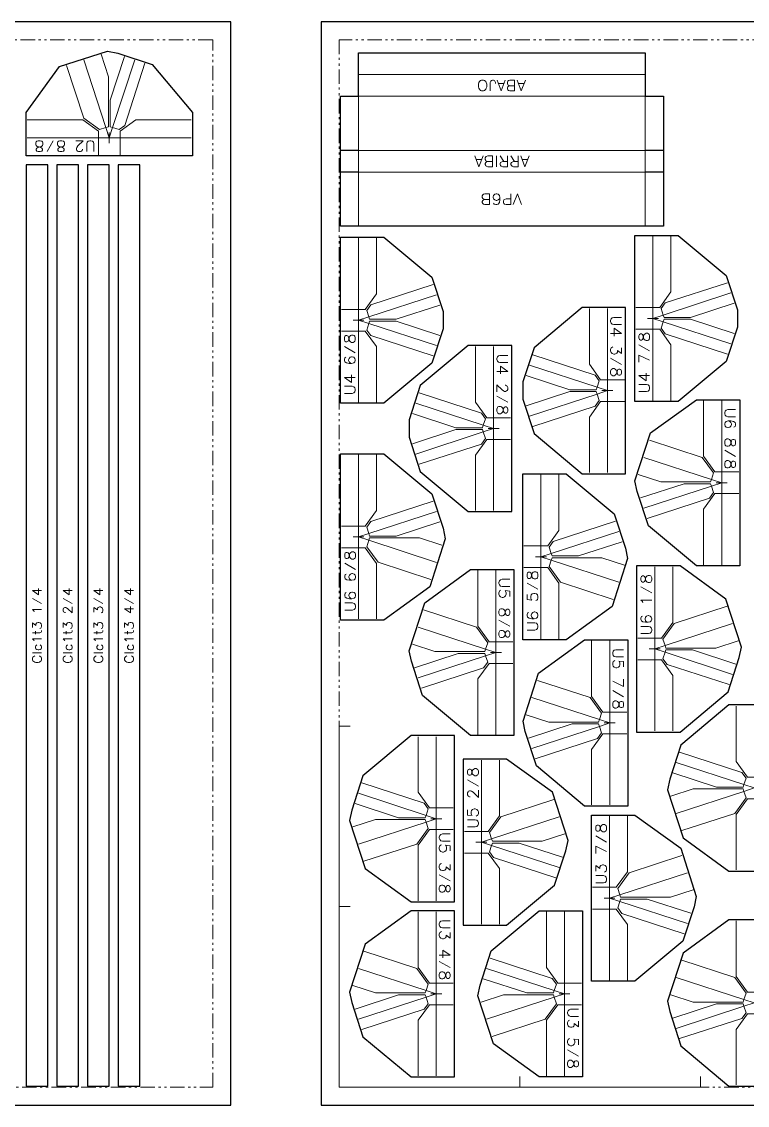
# Model space of a CAD drawing. Header units: millimetres. Extents: x 10 to 1179, y 10 to 831.
# Drawn here: x 207.1 to 408, y 182 to 482 of the extents above; entities that cross this region are included whole.
import ezdxf

# ---------------------------------------------------------------- set-up
doc = ezdxf.new("R2010")
doc.units = ezdxf.units.MM
doc.linetypes.add('LT_ZONA_UTIL', pattern=[8.2, 4, -1, 0.6, -1, 0.6, -1])
for name, color, linetype, lineweight in [('C_CORTE', 1, 'CONTINUOUS', 25), ('C_EJE', 4, 'CONTINUOUS', 13), ('C_PLIEGUE', 3, 'CONTINUOUS', 15), ('C_RANURA', 6, 'CONTINUOUS', 30), ('C_ROTULO', 5, 'CONTINUOUS', 13), ('MARCO_HOJA', 8, 'CONTINUOUS', 25), ('ZONA_UTIL', 5, 'LT_ZONA_UTIL', 18)]:
    doc.layers.add(name, color=color, linetype=linetype, lineweight=lineweight)

msp = doc.modelspace()

# ---------------------------------------------------------------- linework, layer by layer
at = {"layer": 'C_CORTE'}
for points in [[(208.35, 456.85), (217.55, 469.55), (230.85, 473.85), (233.75, 473.25), (243.25, 470.15), (254.35, 456.85), (254.35, 444.85), (208.35, 444.85)], [(379.75, 425.35), (300.35, 425.35), (295.35, 425.35), (295.35, 440.35), (295.35, 446.35), (295.35, 461.35), (300.35, 461.35), (300.35, 473.35), (379.75, 473.35), (379.75, 461.35), (384.75, 461.35), (384.75, 446.35), (384.75, 440.35), (384.75, 425.35)], [(214.35, 187.35), (214.35, 442.35), (208.35, 442.35), (208.35, 187.35)], [(222.85, 187.35), (222.85, 442.35), (216.85, 442.35), (216.85, 187.35)], [(231.35, 187.35), (231.35, 442.35), (225.35, 442.35), (225.35, 187.35)], [(239.85, 187.35), (239.85, 442.35), (233.85, 442.35), (233.85, 187.35)], [(307.35, 422.35), (320.65, 411.25), (323.75, 401.75), (323.75, 396.95), (320.65, 387.45), (307.35, 376.35), (295.35, 376.35), (295.35, 422.35)], [(388.85, 422.85), (402.15, 411.75), (405.25, 402.25), (405.25, 397.45), (402.15, 387.95), (388.85, 376.85), (376.85, 376.85), (376.85, 422.85)], [(362.25, 402.85), (348.95, 391.75), (345.85, 382.25), (345.85, 377.45), (348.95, 367.95), (362.25, 356.85), (374.25, 356.85), (374.25, 402.85)], [(330.75, 392.35), (317.45, 381.25), (314.35, 371.75), (314.35, 366.95), (317.45, 357.45), (330.75, 346.35), (342.75, 346.35), (342.75, 392.35)], [(393.89, 331.35), (380.59, 342.45), (377.49, 351.95), (376.89, 354.85), (381.19, 368.15), (393.89, 377.35), (405.89, 377.35), (405.89, 331.35)], [(307.35, 362.35), (320.65, 351.25), (323.75, 341.75), (324.35, 338.85), (320.05, 325.55), (307.35, 316.35), (295.35, 316.35), (295.35, 362.35)], [(357.85, 356.85), (371.15, 345.75), (374.25, 336.25), (374.85, 333.35), (370.55, 320.05), (357.85, 310.85), (345.85, 310.85), (345.85, 356.85)], [(331.39, 284.35), (318.09, 295.45), (314.99, 304.95), (314.39, 307.85), (318.69, 321.15), (331.39, 330.35), (343.39, 330.35), (343.39, 284.35)], [(389.35, 285.35), (402.65, 296.45), (405.75, 305.95), (406.35, 308.85), (402.05, 322.15), (389.35, 331.35), (377.35, 331.35), (377.35, 285.35)], [(362.89, 264.85), (349.59, 275.95), (346.49, 285.45), (345.89, 288.35), (350.19, 301.65), (362.89, 310.85), (374.89, 310.85), (374.89, 264.85)], [(402.89, 292.85), (389.59, 281.75), (386.49, 272.25), (385.89, 269.35), (390.19, 256.05), (402.89, 246.85), (414.89, 246.85), (414.89, 292.85)], [(314.89, 284.35), (301.59, 273.25), (298.49, 263.75), (297.89, 260.85), (302.19, 247.55), (314.89, 238.35), (326.89, 238.35), (326.89, 284.35)], [(341.35, 231.85), (354.65, 242.95), (357.75, 252.45), (358.35, 255.35), (354.05, 268.65), (341.35, 277.85), (329.35, 277.85), (329.35, 231.85)], [(376.85, 262.35), (389.55, 253.15), (393.85, 239.85), (393.25, 236.95), (390.15, 227.45), (376.85, 216.35), (364.85, 216.35), (364.85, 262.35)], [(314.89, 235.85), (302.19, 226.65), (297.89, 213.35), (298.49, 210.45), (301.59, 200.95), (314.89, 189.85), (326.89, 189.85), (326.89, 235.85)], [(350.39, 189.85), (337.69, 199.05), (333.39, 212.35), (333.99, 215.25), (337.09, 224.75), (350.39, 235.85), (362.39, 235.85), (362.39, 189.85)], [(402.89, 233.35), (390.19, 224.15), (385.89, 210.85), (386.49, 207.95), (389.59, 198.45), (402.89, 187.35), (414.89, 187.35), (414.89, 233.35)]]:
    msp.add_lwpolyline(points, close=True, dxfattribs=at)
at = {"layer": 'C_EJE'}
for points in [[(224.31, 471.42), (230.42, 452.7)], [(230.42, 452.7), (231.1, 452.92), (231.1, 466.73), (229.07, 472.96)], [(235.54, 472.35), (231.6, 460.28), (231.6, 452.92), (232.28, 452.7)], [(232.28, 452.7), (238.39, 471.42)], [(219.55, 469.88), (224.33, 455.25), (228.64, 452.12), (230.42, 452.7)], [(232.28, 452.7), (234.06, 452.12), (235.62, 453.25), (241.24, 470.49)], [(228.35, 449.85), (228.35, 451.72), (224.03, 454.85), (208.65, 454.85)], [(254.05, 454.85), (238.67, 454.85), (234.35, 451.72), (234.35, 449.85)], [(230.42, 452.7), (231.35, 449.85)], [(231.35, 449.85), (232.28, 452.7)], [(231.35, 451.35), (231.35, 449.85)], [(208.65, 449.85), (228.35, 449.85)], [(228.35, 449.85), (229.85, 449.85), (231.35, 449.85)], [(228.35, 445.15), (228.35, 449.85)], [(231.35, 449.85), (232.85, 449.85), (234.35, 449.85)], [(231.35, 449.85), (231.35, 448.35)], [(234.35, 449.85), (254.05, 449.85)], [(234.35, 449.85), (234.35, 445.15)], [(300.35, 402.35), (302.22, 402.35), (305.35, 406.67), (305.35, 422.05)], [(300.35, 422.05), (300.35, 402.35)], [(381.85, 402.85), (383.72, 402.85), (386.85, 407.17), (386.85, 422.55)], [(381.85, 422.55), (381.85, 402.85)], [(320.99, 409.24), (303.75, 403.62), (302.62, 402.06), (303.2, 400.28)], [(402.49, 409.74), (385.25, 404.12), (384.12, 402.56), (384.7, 400.78)], [(321.92, 406.39), (303.2, 400.28)], [(403.42, 406.89), (384.7, 400.78)], [(295.65, 402.35), (300.35, 402.35)], [(300.35, 402.35), (300.35, 400.85), (300.35, 399.35)], [(303.2, 400.28), (303.42, 399.6), (310.78, 399.6), (322.85, 403.54)], [(369.25, 382.85), (367.38, 382.85), (364.25, 387.17), (364.25, 402.55)], [(369.25, 402.55), (369.25, 382.85)], [(377.15, 402.85), (381.85, 402.85)], [(381.85, 402.85), (381.85, 401.35), (381.85, 399.85)], [(384.7, 400.78), (384.92, 400.1), (392.28, 400.1), (404.35, 404.04)], [(300.35, 399.35), (298.85, 399.35)], [(303.2, 400.28), (300.35, 399.35)], [(301.85, 399.35), (300.35, 399.35)], [(300.35, 399.35), (300.35, 397.85), (300.35, 396.35)], [(300.35, 399.35), (303.2, 398.42)], [(322.85, 395.16), (310.78, 399.1), (303.42, 399.1), (303.2, 398.42)], [(381.85, 399.85), (380.35, 399.85)], [(384.7, 400.78), (381.85, 399.85)], [(383.35, 399.85), (381.85, 399.85)], [(381.85, 399.85), (381.85, 398.35), (381.85, 396.85)], [(381.85, 399.85), (384.7, 398.92)], [(404.35, 395.66), (392.28, 399.6), (384.92, 399.6), (384.7, 398.92)], [(300.35, 396.35), (295.65, 396.35)], [(300.35, 396.35), (300.35, 376.65)], [(305.35, 376.65), (305.35, 392.03), (302.22, 396.35), (300.35, 396.35)], [(303.2, 398.42), (302.62, 396.64), (303.75, 395.08), (320.99, 389.46)], [(303.2, 398.42), (321.92, 392.31)], [(381.85, 396.85), (377.15, 396.85)], [(381.85, 396.85), (381.85, 377.15)], [(386.85, 377.15), (386.85, 392.53), (383.72, 396.85), (381.85, 396.85)], [(384.7, 398.92), (384.12, 397.14), (385.25, 395.58), (402.49, 389.96)], [(384.7, 398.92), (403.42, 392.81)], [(337.75, 372.35), (335.88, 372.35), (332.75, 376.67), (332.75, 392.05)], [(337.75, 392.05), (337.75, 372.35)], [(348.61, 389.74), (365.85, 384.12), (366.98, 382.56), (366.4, 380.78)], [(366.4, 380.78), (366.18, 380.1), (358.82, 380.1), (346.75, 384.04)], [(347.68, 386.89), (366.4, 380.78)], [(369.25, 382.85), (369.25, 381.35), (369.25, 379.85)], [(373.95, 382.85), (369.25, 382.85)], [(317.11, 379.24), (334.35, 373.62), (335.48, 372.06), (334.9, 370.28)], [(346.75, 375.66), (358.82, 379.6), (366.18, 379.6), (366.4, 378.92)], [(366.4, 378.92), (347.68, 372.81)], [(366.4, 378.92), (366.98, 377.14), (365.85, 375.58), (348.61, 369.96)], [(366.4, 380.78), (369.25, 379.85)], [(369.25, 379.85), (366.4, 378.92)], [(367.75, 379.85), (369.25, 379.85)], [(369.25, 379.85), (369.25, 378.35), (369.25, 376.85)], [(369.25, 379.85), (370.75, 379.85)], [(316.18, 376.39), (334.9, 370.28)], [(364.25, 357.15), (364.25, 372.53), (367.38, 376.85), (369.25, 376.85)], [(369.25, 376.85), (369.25, 357.15)], [(369.25, 376.85), (373.95, 376.85)], [(395.89, 377.05), (395.89, 361.67), (399.03, 357.35), (400.89, 357.35)], [(400.89, 357.35), (400.89, 377.05)], [(334.9, 370.28), (334.68, 369.6), (327.32, 369.6), (315.25, 373.54)], [(337.75, 372.35), (337.75, 370.85), (337.75, 369.35)], [(342.45, 372.35), (337.75, 372.35)], [(315.25, 365.16), (327.32, 369.1), (334.68, 369.1), (334.9, 368.42)], [(334.9, 370.28), (337.75, 369.35)], [(337.75, 369.35), (334.9, 368.42)], [(336.25, 369.35), (337.75, 369.35)], [(337.75, 369.35), (337.75, 367.85), (337.75, 366.35)], [(337.75, 369.35), (339.25, 369.35)], [(334.9, 368.42), (316.18, 362.31)], [(334.9, 368.42), (335.48, 366.64), (334.35, 365.08), (317.11, 359.46)], [(332.75, 346.65), (332.75, 362.03), (335.88, 366.35), (337.75, 366.35)], [(337.75, 366.35), (337.75, 346.65)], [(337.75, 366.35), (342.45, 366.35)], [(398.04, 355.28), (398.62, 357.06), (395.49, 361.37), (380.86, 366.15)], [(300.35, 342.35), (302.22, 342.35), (305.35, 346.67), (305.35, 362.05)], [(300.35, 362.05), (300.35, 342.35)], [(398.04, 355.28), (379.32, 361.39)], [(400.89, 354.35), (400.89, 355.85), (400.89, 357.35)], [(400.89, 357.35), (405.59, 357.35)], [(350.85, 336.85), (352.72, 336.85), (355.85, 341.17), (355.85, 356.55)], [(350.85, 356.55), (350.85, 336.85)], [(377.79, 356.63), (384.01, 354.6), (397.82, 354.6), (398.04, 355.28)], [(398.04, 353.42), (397.82, 354.1), (390.46, 354.1), (378.39, 350.16)], [(400.89, 354.35), (398.04, 355.28)], [(398.04, 353.42), (400.89, 354.35)], [(399.39, 354.35), (400.89, 354.35)], [(400.89, 351.35), (400.89, 352.85), (400.89, 354.35)], [(400.89, 354.35), (402.39, 354.35)], [(379.32, 347.31), (398.04, 353.42)], [(380.25, 344.46), (397.49, 350.08), (398.62, 351.64), (398.04, 353.42)], [(400.89, 351.35), (399.03, 351.35), (395.89, 347.03), (395.89, 331.65)], [(400.89, 331.65), (400.89, 351.35)], [(405.59, 351.35), (400.89, 351.35)], [(320.99, 349.24), (303.75, 343.62), (302.62, 342.06), (303.2, 340.28)], [(321.92, 346.39), (303.2, 340.28)], [(295.65, 342.35), (300.35, 342.35)], [(300.35, 342.35), (300.35, 340.85), (300.35, 339.35)], [(303.2, 340.28), (303.42, 339.6), (310.78, 339.6), (322.85, 343.54)], [(371.49, 343.74), (354.25, 338.12), (353.12, 336.56), (353.7, 334.78)], [(300.35, 339.35), (298.85, 339.35)], [(303.2, 340.28), (300.35, 339.35)], [(301.85, 339.35), (300.35, 339.35)], [(300.35, 339.35), (300.35, 337.85), (300.35, 336.35)], [(300.35, 339.35), (303.2, 338.42)], [(323.46, 337.07), (317.23, 339.1), (303.42, 339.1), (303.2, 338.42)], [(372.42, 340.89), (353.7, 334.78)], [(300.35, 336.35), (295.65, 336.35)], [(300.35, 336.35), (300.35, 316.65)], [(305.35, 316.65), (305.35, 332.03), (302.22, 336.35), (300.35, 336.35)], [(303.2, 338.42), (302.62, 336.64), (305.75, 332.33), (320.38, 327.55)], [(303.2, 338.42), (321.92, 332.31)], [(346.15, 336.85), (350.85, 336.85)], [(350.85, 336.85), (350.85, 335.35), (350.85, 333.85)], [(353.7, 334.78), (353.92, 334.1), (361.28, 334.1), (373.35, 338.04)], [(350.85, 333.85), (349.35, 333.85)], [(353.7, 334.78), (350.85, 333.85)], [(352.35, 333.85), (350.85, 333.85)], [(350.85, 333.85), (350.85, 332.35), (350.85, 330.85)], [(350.85, 333.85), (353.7, 332.92)], [(373.96, 331.57), (367.73, 333.6), (353.92, 333.6), (353.7, 332.92)], [(333.39, 330.05), (333.39, 314.67), (336.53, 310.35), (338.39, 310.35)], [(338.39, 310.35), (338.39, 330.05)], [(350.85, 330.85), (346.15, 330.85)], [(350.85, 330.85), (350.85, 311.15)], [(355.85, 311.15), (355.85, 326.53), (352.72, 330.85), (350.85, 330.85)], [(353.7, 332.92), (353.12, 331.14), (356.25, 326.83), (370.88, 322.05)], [(353.7, 332.92), (372.42, 326.81)], [(382.35, 311.35), (382.35, 331.05)], [(387.35, 331.05), (387.35, 315.67), (384.22, 311.35), (382.35, 311.35)], [(335.54, 308.28), (336.12, 310.06), (332.99, 314.37), (318.36, 319.15)], [(385.2, 309.28), (384.62, 311.06), (387.75, 315.37), (402.38, 320.15)], [(385.2, 309.28), (403.92, 315.39)], [(335.54, 308.28), (316.82, 314.39)], [(315.29, 309.63), (321.51, 307.6), (335.32, 307.6), (335.54, 308.28)], [(338.39, 307.35), (338.39, 308.85), (338.39, 310.35)], [(338.39, 310.35), (343.09, 310.35)], [(364.89, 310.55), (364.89, 295.17), (368.03, 290.85), (369.89, 290.85)], [(369.89, 290.85), (369.89, 310.55)], [(382.35, 311.35), (377.65, 311.35)], [(382.35, 308.35), (382.35, 309.85), (382.35, 311.35)], [(382.35, 308.35), (385.2, 309.28)], [(405.46, 310.63), (399.23, 308.6), (385.42, 308.6), (385.2, 309.28)], [(335.54, 306.42), (335.32, 307.1), (327.96, 307.1), (315.89, 303.16)], [(316.82, 300.31), (335.54, 306.42)], [(317.75, 297.46), (334.99, 303.08), (336.12, 304.64), (335.54, 306.42)], [(338.39, 307.35), (335.54, 308.28)], [(335.54, 306.42), (338.39, 307.35)], [(336.89, 307.35), (338.39, 307.35)], [(338.39, 304.35), (338.39, 305.85), (338.39, 307.35)], [(338.39, 307.35), (339.89, 307.35)], [(382.35, 308.35), (380.85, 308.35)], [(382.35, 305.35), (382.35, 306.85), (382.35, 308.35)], [(385.2, 307.42), (382.35, 308.35)], [(383.85, 308.35), (382.35, 308.35)], [(402.99, 298.46), (385.75, 304.08), (384.62, 305.64), (385.2, 307.42)], [(385.2, 307.42), (385.42, 308.1), (392.78, 308.1), (404.85, 304.16)], [(403.92, 301.31), (385.2, 307.42)], [(338.39, 304.35), (336.53, 304.35), (333.39, 300.03), (333.39, 284.65)], [(338.39, 284.65), (338.39, 304.35)], [(343.09, 304.35), (338.39, 304.35)], [(377.65, 305.35), (382.35, 305.35)], [(382.35, 305.35), (384.22, 305.35), (387.35, 301.03), (387.35, 285.65)], [(382.35, 285.65), (382.35, 305.35)], [(367.04, 288.78), (367.62, 290.56), (364.49, 294.87), (349.86, 299.65)], [(367.04, 288.78), (348.32, 294.89)], [(409.89, 272.85), (408.03, 272.85), (404.89, 277.17), (404.89, 292.55)], [(346.79, 290.13), (353.01, 288.1), (366.82, 288.1), (367.04, 288.78)], [(369.89, 287.85), (367.04, 288.78)], [(369.89, 287.85), (369.89, 289.35), (369.89, 290.85)], [(369.89, 290.85), (374.59, 290.85)], [(367.04, 286.92), (366.82, 287.6), (359.46, 287.6), (347.39, 283.66)], [(348.32, 280.81), (367.04, 286.92)], [(349.25, 277.96), (366.49, 283.58), (367.62, 285.14), (367.04, 286.92)], [(367.04, 286.92), (369.89, 287.85)], [(368.39, 287.85), (369.89, 287.85)], [(369.89, 284.85), (369.89, 286.35), (369.89, 287.85)], [(369.89, 287.85), (371.39, 287.85)], [(321.89, 264.35), (320.03, 264.35), (316.89, 268.67), (316.89, 284.05)], [(321.89, 284.05), (321.89, 264.35)], [(369.89, 284.85), (368.03, 284.85), (364.89, 280.53), (364.89, 265.15)], [(369.89, 265.15), (369.89, 284.85)], [(374.59, 284.85), (369.89, 284.85)], [(389.25, 279.74), (406.49, 274.12), (407.62, 272.56), (407.04, 270.78)], [(334.35, 257.85), (334.35, 277.55)], [(339.35, 277.55), (339.35, 262.17), (336.22, 257.85), (334.35, 257.85)], [(388.32, 276.89), (407.04, 270.78)], [(407.04, 270.78), (406.82, 270.1), (399.46, 270.1), (387.39, 274.04)], [(301.25, 271.24), (318.49, 265.62), (319.62, 264.06), (319.04, 262.28)], [(407.04, 270.78), (409.89, 269.85)], [(300.32, 268.39), (319.04, 262.28)], [(386.79, 267.57), (393.01, 269.6), (406.82, 269.6), (407.04, 268.92)], [(407.04, 268.92), (388.32, 262.81)], [(407.04, 268.92), (407.62, 267.14), (404.49, 262.83), (389.86, 258.05)], [(409.89, 269.85), (407.04, 268.92)], [(319.04, 262.28), (318.82, 261.6), (311.46, 261.6), (299.39, 265.54)], [(321.89, 264.35), (321.89, 262.85), (321.89, 261.35)], [(326.59, 264.35), (321.89, 264.35)], [(337.2, 255.78), (336.62, 257.56), (339.75, 261.87), (354.38, 266.65)], [(404.89, 247.15), (404.89, 262.53), (408.03, 266.85), (409.89, 266.85)], [(298.79, 259.07), (305.01, 261.1), (318.82, 261.1), (319.04, 260.42)], [(319.04, 262.28), (321.89, 261.35)], [(321.89, 261.35), (319.04, 260.42)], [(320.39, 261.35), (321.89, 261.35)], [(321.89, 261.35), (321.89, 259.85), (321.89, 258.35)], [(321.89, 261.35), (323.39, 261.35)], [(337.2, 255.78), (355.92, 261.89)], [(369.85, 242.35), (371.72, 242.35), (374.85, 246.67), (374.85, 262.05)], [(369.85, 262.05), (369.85, 242.35)], [(319.04, 260.42), (300.32, 254.31)], [(319.04, 260.42), (319.62, 258.64), (316.49, 254.33), (301.86, 249.55)], [(316.89, 238.65), (316.89, 254.03), (320.03, 258.35), (321.89, 258.35)], [(321.89, 258.35), (321.89, 238.65)], [(321.89, 258.35), (326.59, 258.35)], [(334.35, 257.85), (329.65, 257.85)], [(334.35, 254.85), (334.35, 256.35), (334.35, 257.85)], [(334.35, 254.85), (337.2, 255.78)], [(357.46, 257.13), (351.23, 255.1), (337.42, 255.1), (337.2, 255.78)], [(334.35, 254.85), (332.85, 254.85)], [(334.35, 251.85), (334.35, 253.35), (334.35, 254.85)], [(337.2, 253.92), (334.35, 254.85)], [(335.85, 254.85), (334.35, 254.85)], [(354.99, 244.96), (337.75, 250.58), (336.62, 252.14), (337.2, 253.92)], [(337.2, 253.92), (337.42, 254.6), (344.78, 254.6), (356.85, 250.66)], [(355.92, 247.81), (337.2, 253.92)], [(329.65, 251.85), (334.35, 251.85)], [(334.35, 251.85), (336.22, 251.85), (339.35, 247.53), (339.35, 232.15)], [(334.35, 232.15), (334.35, 251.85)], [(389.88, 251.15), (375.25, 246.37), (372.12, 242.06), (372.7, 240.28)], [(391.42, 246.39), (372.7, 240.28)], [(365.15, 242.35), (369.85, 242.35)], [(369.85, 242.35), (369.85, 240.85), (369.85, 239.35)], [(372.7, 240.28), (369.85, 239.35)], [(372.7, 240.28), (372.92, 239.6), (386.73, 239.6), (392.96, 241.63)], [(369.85, 239.35), (368.35, 239.35)], [(371.35, 239.35), (369.85, 239.35)], [(369.85, 239.35), (369.85, 237.85), (369.85, 236.35)], [(369.85, 239.35), (372.7, 238.42)], [(372.7, 238.42), (372.12, 236.64), (373.25, 235.08), (390.49, 229.46)], [(392.35, 235.16), (380.28, 239.1), (372.92, 239.1), (372.7, 238.42)], [(372.7, 238.42), (391.42, 232.31)], [(321.89, 215.85), (320.03, 215.85), (316.89, 220.17), (316.89, 235.55)], [(321.89, 235.55), (321.89, 215.85)], [(352.39, 235.55), (352.39, 220.17), (355.53, 215.85), (357.39, 215.85)], [(357.39, 215.85), (357.39, 235.55)], [(369.85, 236.35), (365.15, 236.35)], [(369.85, 236.35), (369.85, 216.65)], [(374.85, 216.65), (374.85, 232.03), (371.72, 236.35), (369.85, 236.35)], [(409.89, 213.35), (408.03, 213.35), (404.89, 217.67), (404.89, 233.05)], [(301.86, 224.65), (316.49, 219.87), (319.62, 215.56), (319.04, 213.78)], [(354.54, 213.78), (355.12, 215.56), (353.99, 217.12), (336.75, 222.74)], [(389.86, 222.15), (404.49, 217.37), (407.62, 213.06), (407.04, 211.28)], [(300.32, 219.89), (319.04, 213.78)], [(354.54, 213.78), (335.82, 219.89)], [(334.89, 217.04), (346.96, 213.1), (354.32, 213.1), (354.54, 213.78)], [(388.32, 217.39), (407.04, 211.28)], [(319.04, 213.78), (318.82, 213.1), (305.01, 213.1), (298.79, 215.13)], [(319.04, 213.78), (321.89, 212.85)], [(321.89, 215.85), (321.89, 214.35), (321.89, 212.85)], [(326.59, 215.85), (321.89, 215.85)], [(357.39, 212.85), (354.54, 213.78)], [(357.39, 212.85), (357.39, 214.35), (357.39, 215.85)], [(357.39, 215.85), (362.09, 215.85)], [(299.39, 208.66), (311.46, 212.6), (318.82, 212.6), (319.04, 211.92)], [(319.04, 211.92), (300.32, 205.81)], [(319.04, 211.92), (319.62, 210.14), (318.49, 208.58), (301.25, 202.96)], [(321.89, 212.85), (319.04, 211.92)], [(320.39, 212.85), (321.89, 212.85)], [(321.89, 212.85), (321.89, 211.35), (321.89, 209.85)], [(321.89, 212.85), (323.39, 212.85)], [(354.54, 211.92), (354.32, 212.6), (340.51, 212.6), (334.29, 210.57)], [(335.82, 205.81), (354.54, 211.92)], [(337.36, 201.05), (351.99, 205.83), (355.12, 210.14), (354.54, 211.92)], [(354.54, 211.92), (357.39, 212.85)], [(355.89, 212.85), (357.39, 212.85)], [(357.39, 209.85), (357.39, 211.35), (357.39, 212.85)], [(357.39, 212.85), (358.89, 212.85)], [(407.04, 211.28), (406.82, 210.6), (393.01, 210.6), (386.79, 212.63)], [(387.39, 206.16), (399.46, 210.1), (406.82, 210.1), (407.04, 209.42)], [(407.04, 211.28), (409.89, 210.35)], [(409.89, 210.35), (407.04, 209.42)], [(316.89, 190.15), (316.89, 205.53), (320.03, 209.85), (321.89, 209.85)], [(321.89, 209.85), (321.89, 190.15)], [(321.89, 209.85), (326.59, 209.85)], [(357.39, 209.85), (355.53, 209.85), (352.39, 205.53), (352.39, 190.15)], [(357.39, 190.15), (357.39, 209.85)], [(362.09, 209.85), (357.39, 209.85)], [(407.04, 209.42), (388.32, 203.31)], [(407.04, 209.42), (407.62, 207.64), (406.49, 206.08), (389.25, 200.46)], [(404.89, 187.65), (404.89, 203.03), (408.03, 207.35), (409.89, 207.35)]]:
    msp.add_lwpolyline(points, dxfattribs=at)
at = {"layer": 'C_PLIEGUE'}
for points in [[(379.75, 467.35), (300.35, 467.35)], [(379.75, 461.35), (300.35, 461.35)], [(300.35, 446.35), (300.35, 461.35)], [(379.75, 446.35), (379.75, 461.35)], [(379.75, 446.35), (300.35, 446.35)], [(300.35, 440.35), (300.35, 446.35)], [(379.75, 440.35), (379.75, 446.35)], [(379.75, 440.35), (300.35, 440.35)], [(300.35, 425.35), (300.35, 440.35)], [(379.75, 425.35), (379.75, 440.35)]]:
    msp.add_lwpolyline(points, dxfattribs=at)
at = {"layer": 'C_RANURA'}
for points in [[(300.35, 446.35), (295.35, 446.35)], [(384.75, 446.35), (379.75, 446.35)], [(300.35, 440.35), (295.35, 440.35)], [(384.75, 440.35), (379.75, 440.35)]]:
    msp.add_lwpolyline(points, dxfattribs=at)
at = {"layer": 'C_ROTULO'}
for points in [[(334.98, 462.85), (335.26, 462.99), (335.55, 463.28), (335.69, 463.56), (335.84, 463.99), (335.84, 464.71), (335.69, 465.14), (335.55, 465.42), (335.26, 465.71), (334.98, 465.85), (334.41, 465.85), (334.12, 465.71), (333.84, 465.42), (333.69, 465.14), (333.55, 464.71), (333.55, 463.99), (333.69, 463.56), (333.84, 463.28), (334.12, 462.99), (334.41, 462.85), (334.98, 462.85)], [(336.84, 462.85), (336.84, 465.14), (336.98, 465.56), (337.12, 465.71), (337.41, 465.85), (337.69, 465.85), (337.98, 465.71), (338.12, 465.56), (338.26, 465.14), (338.26, 464.85)], [(339.84, 462.85), (338.69, 465.85)], [(339.84, 462.85), (340.98, 465.85)], [(343.55, 464.28), (342.26, 464.28), (341.84, 464.42), (341.69, 464.56), (341.55, 464.85), (341.55, 465.28), (341.69, 465.56), (341.84, 465.71), (342.26, 465.85), (343.55, 465.85)], [(343.55, 462.85), (343.55, 465.85)], [(345.41, 462.85), (344.26, 465.85)], [(345.41, 462.85), (346.55, 465.85)], [(340.55, 464.85), (339.12, 464.85)], [(343.55, 462.85), (342.26, 462.85), (341.84, 462.99), (341.69, 463.14), (341.55, 463.42), (341.55, 463.71), (341.69, 463.99), (341.84, 464.14), (342.26, 464.28)], [(346.12, 464.85), (344.69, 464.85)], [(212.26, 446.02), (212.69, 446.17), (212.84, 446.45), (212.84, 446.74), (212.69, 447.02), (212.41, 447.17), (211.84, 447.31), (211.41, 447.45), (211.12, 447.74), (210.98, 448.02), (210.98, 448.45), (211.12, 448.74), (211.26, 448.88), (211.69, 449.02), (212.26, 449.02), (212.69, 448.88), (212.84, 448.74), (212.98, 448.45), (212.98, 448.02), (212.84, 447.74), (212.55, 447.45), (212.12, 447.31), (211.55, 447.17), (211.26, 447.02), (211.12, 446.74), (211.12, 446.45), (211.26, 446.17), (211.69, 446.02), (212.26, 446.02)], [(214.12, 446.02), (215.84, 449.02)], [(218.26, 446.02), (218.69, 446.17), (218.84, 446.45), (218.84, 446.74), (218.69, 447.02), (218.41, 447.17), (217.84, 447.31), (217.41, 447.45), (217.12, 447.74), (216.98, 448.02), (216.98, 448.45), (217.12, 448.74), (217.26, 448.88), (217.69, 449.02), (218.26, 449.02), (218.69, 448.88), (218.84, 448.74), (218.98, 448.45), (218.98, 448.02), (218.84, 447.74), (218.55, 447.45), (218.12, 447.31), (217.55, 447.17), (217.26, 447.02), (217.12, 446.74), (217.12, 446.45), (217.26, 446.17), (217.69, 446.02), (218.26, 446.02)], [(223.98, 446.74), (223.98, 446.6), (223.84, 446.31), (223.69, 446.17), (223.41, 446.02), (222.84, 446.02), (222.55, 446.17), (222.41, 446.31), (222.26, 446.6), (222.26, 446.88), (222.41, 447.17), (222.69, 447.6), (224.12, 449.02), (222.12, 449.02)], [(227.12, 446.02), (227.12, 448.17), (226.98, 448.6), (226.69, 448.88), (226.26, 449.02), (225.98, 449.02), (225.55, 448.88), (225.26, 448.6), (225.12, 448.17), (225.12, 446.02)], [(333.69, 441.85), (332.55, 444.85)], [(333.69, 441.85), (334.84, 444.85)], [(337.41, 443.28), (336.12, 443.28), (335.69, 443.42), (335.55, 443.56), (335.41, 443.85), (335.41, 444.28), (335.55, 444.56), (335.69, 444.71), (336.12, 444.85), (337.41, 444.85)], [(337.41, 441.85), (337.41, 444.85)], [(338.55, 441.85), (338.55, 444.85)], [(340.55, 443.28), (339.55, 444.85)], [(341.55, 441.85), (341.55, 444.85)], [(343.55, 443.28), (342.55, 444.85)], [(344.55, 441.85), (344.55, 444.85)], [(346.41, 441.85), (345.26, 444.85)], [(346.41, 441.85), (347.55, 444.85)], [(334.41, 443.85), (332.98, 443.85)], [(337.41, 441.85), (336.12, 441.85), (335.69, 441.99), (335.55, 442.14), (335.41, 442.42), (335.41, 442.71), (335.55, 442.99), (335.69, 443.14), (336.12, 443.28)], [(341.55, 441.85), (340.26, 441.85), (339.84, 441.99), (339.69, 442.14), (339.55, 442.42), (339.55, 442.71), (339.69, 442.99), (339.84, 443.14), (340.26, 443.28), (341.55, 443.28)], [(344.55, 441.85), (343.26, 441.85), (342.84, 441.99), (342.69, 442.14), (342.55, 442.42), (342.55, 442.71), (342.69, 442.99), (342.84, 443.14), (343.26, 443.28), (344.55, 443.28)], [(347.12, 443.85), (345.69, 443.85)], [(336.62, 432.78), (335.34, 432.78), (334.91, 432.92), (334.76, 433.06), (334.62, 433.35), (334.62, 433.78), (334.76, 434.06), (334.91, 434.21), (335.34, 434.35), (336.62, 434.35)], [(336.62, 431.35), (335.34, 431.35), (334.91, 431.49), (334.76, 431.64), (334.62, 431.92), (334.62, 432.21), (334.76, 432.49), (334.91, 432.64), (335.34, 432.78)], [(336.62, 431.35), (336.62, 434.35)], [(337.76, 431.78), (337.91, 431.49), (338.34, 431.35), (338.62, 431.35), (339.05, 431.49), (339.34, 431.92), (339.48, 432.64), (339.48, 433.35), (339.34, 433.92), (339.05, 434.21), (338.62, 434.35), (338.48, 434.35), (338.05, 434.21), (337.76, 433.92), (337.62, 433.49), (337.62, 433.35), (337.76, 432.92), (338.05, 432.64), (338.48, 432.49), (338.62, 432.49), (339.05, 432.64), (339.34, 432.92), (339.48, 433.35)], [(342.48, 431.35), (341.19, 431.35), (340.76, 431.49), (340.62, 431.64), (340.48, 431.92), (340.48, 432.35), (340.62, 432.64), (340.76, 432.78), (341.19, 432.92), (342.48, 432.92)], [(342.48, 431.35), (342.48, 434.35)], [(343.19, 431.35), (344.34, 434.35)], [(345.48, 431.35), (344.34, 434.35)], [(373.15, 400.12), (371.01, 400.12), (370.58, 399.98), (370.29, 399.69), (370.15, 399.26), (370.15, 398.98), (370.29, 398.55), (370.58, 398.26), (371.01, 398.12), (373.15, 398.12)], [(373.15, 395.69), (371.15, 397.12), (371.15, 394.98)], [(296.45, 393.94), (296.59, 393.51), (296.88, 393.36), (297.16, 393.36), (297.45, 393.51), (297.59, 393.79), (297.74, 394.36), (297.88, 394.79), (298.16, 395.08), (298.45, 395.22), (298.88, 395.22), (299.16, 395.08), (299.31, 394.94), (299.45, 394.51), (299.45, 393.94), (299.31, 393.51), (299.16, 393.36), (298.88, 393.22), (298.45, 393.22), (298.16, 393.36), (297.88, 393.65), (297.74, 394.08), (297.59, 394.65), (297.45, 394.94), (297.16, 395.08), (296.88, 395.08), (296.59, 394.94), (296.45, 394.51), (296.45, 393.94)], [(373.15, 395.69), (370.15, 395.69)], [(377.95, 394.44), (378.09, 394.01), (378.38, 393.86), (378.66, 393.86), (378.95, 394.01), (379.09, 394.29), (379.24, 394.86), (379.38, 395.29), (379.66, 395.58), (379.95, 395.72), (380.38, 395.72), (380.66, 395.58), (380.81, 395.44), (380.95, 395.01), (380.95, 394.44), (380.81, 394.01), (380.66, 393.86), (380.38, 393.72), (379.95, 393.72), (379.66, 393.86), (379.38, 394.15), (379.24, 394.58), (379.09, 395.15), (378.95, 395.44), (378.66, 395.58), (378.38, 395.58), (378.09, 395.44), (377.95, 395.01), (377.95, 394.44)], [(296.45, 392.08), (299.45, 390.36)], [(373.15, 391.69), (373.15, 390.12), (372.01, 390.98), (372.01, 390.55), (371.86, 390.26), (371.72, 390.12), (371.29, 389.98), (371.01, 389.98), (370.58, 390.12), (370.29, 390.41), (370.15, 390.84), (370.15, 391.26), (370.29, 391.69), (370.44, 391.84), (370.72, 391.98)], [(377.95, 392.58), (380.95, 390.86)], [(296.88, 389.08), (296.59, 388.94), (296.45, 388.51), (296.45, 388.22), (296.59, 387.79), (297.02, 387.51), (297.74, 387.36), (298.45, 387.36), (299.02, 387.51), (299.31, 387.79), (299.45, 388.22), (299.45, 388.36), (299.31, 388.79), (299.02, 389.08), (298.59, 389.22), (298.45, 389.22), (298.02, 389.08), (297.74, 388.79), (297.59, 388.36), (297.59, 388.22), (297.74, 387.79), (298.02, 387.51), (298.45, 387.36)], [(341.65, 389.62), (339.51, 389.62), (339.08, 389.48), (338.79, 389.19), (338.65, 388.76), (338.65, 388.48), (338.79, 388.05), (339.08, 387.76), (339.51, 387.62), (341.65, 387.62)], [(373.15, 387.12), (370.15, 388.84)], [(377.95, 389.72), (380.95, 388.29)], [(377.95, 387.72), (377.95, 389.72)], [(296.45, 383.51), (298.45, 382.08), (298.45, 384.22)], [(341.65, 385.19), (338.65, 385.19)], [(341.65, 385.19), (339.65, 386.62), (339.65, 384.48)], [(373.15, 385.26), (373.01, 385.69), (372.72, 385.84), (372.44, 385.84), (372.15, 385.69), (372.01, 385.41), (371.86, 384.84), (371.72, 384.41), (371.44, 384.12), (371.15, 383.98), (370.72, 383.98), (370.44, 384.12), (370.29, 384.26), (370.15, 384.69), (370.15, 385.26), (370.29, 385.69), (370.44, 385.84), (370.72, 385.98), (371.15, 385.98), (371.44, 385.84), (371.72, 385.55), (371.86, 385.12), (372.01, 384.55), (372.15, 384.26), (372.44, 384.12), (372.72, 384.12), (373.01, 384.26), (373.15, 384.69), (373.15, 385.26)], [(377.95, 384.01), (379.95, 382.58), (379.95, 384.72)], [(377.95, 384.01), (380.95, 384.01)], [(296.45, 383.51), (299.45, 383.51)], [(296.45, 379.08), (298.59, 379.08), (299.02, 379.22), (299.31, 379.51), (299.45, 379.94), (299.45, 380.22), (299.31, 380.65), (299.02, 380.94), (298.59, 381.08), (296.45, 381.08)], [(340.94, 381.34), (341.08, 381.34), (341.36, 381.19), (341.51, 381.05), (341.65, 380.76), (341.65, 380.19), (341.51, 379.91), (341.36, 379.76), (341.08, 379.62), (340.79, 379.62), (340.51, 379.76), (340.08, 380.05), (338.65, 381.48), (338.65, 379.48)], [(377.95, 379.58), (380.09, 379.58), (380.52, 379.72), (380.81, 380.01), (380.95, 380.44), (380.95, 380.72), (380.81, 381.15), (380.52, 381.44), (380.09, 381.58), (377.95, 381.58)], [(341.65, 376.62), (338.65, 378.34)], [(341.65, 374.76), (341.51, 375.19), (341.22, 375.34), (340.94, 375.34), (340.65, 375.19), (340.51, 374.91), (340.36, 374.34), (340.22, 373.91), (339.94, 373.62), (339.65, 373.48), (339.22, 373.48), (338.94, 373.62), (338.79, 373.76), (338.65, 374.19), (338.65, 374.76), (338.79, 375.19), (338.94, 375.34), (339.22, 375.48), (339.65, 375.48), (339.94, 375.34), (340.22, 375.05), (340.36, 374.62), (340.51, 374.05), (340.65, 373.76), (340.94, 373.62), (341.22, 373.62), (341.51, 373.76), (341.65, 374.19), (341.65, 374.76)], [(404.72, 374.62), (402.58, 374.62), (402.15, 374.48), (401.86, 374.19), (401.72, 373.76), (401.72, 373.48), (401.86, 373.05), (402.15, 372.76), (402.58, 372.62), (404.72, 372.62)], [(404.29, 369.76), (404.58, 369.91), (404.72, 370.34), (404.72, 370.62), (404.58, 371.05), (404.15, 371.34), (403.43, 371.48), (402.72, 371.48), (402.15, 371.34), (401.86, 371.05), (401.72, 370.62), (401.72, 370.48), (401.86, 370.05), (402.15, 369.76), (402.58, 369.62), (402.72, 369.62), (403.15, 369.76), (403.43, 370.05), (403.58, 370.48), (403.58, 370.62), (403.43, 371.05), (403.15, 371.34), (402.72, 371.48)], [(404.72, 365.76), (404.58, 366.19), (404.29, 366.34), (404.01, 366.34), (403.72, 366.19), (403.58, 365.91), (403.43, 365.34), (403.29, 364.91), (403.01, 364.62), (402.72, 364.48), (402.29, 364.48), (402.01, 364.62), (401.86, 364.76), (401.72, 365.19), (401.72, 365.76), (401.86, 366.19), (402.01, 366.34), (402.29, 366.48), (402.72, 366.48), (403.01, 366.34), (403.29, 366.05), (403.43, 365.62), (403.58, 365.05), (403.72, 364.76), (404.01, 364.62), (404.29, 364.62), (404.58, 364.76), (404.72, 365.19), (404.72, 365.76)], [(404.72, 361.62), (401.72, 363.34)], [(404.72, 359.76), (404.58, 360.19), (404.29, 360.34), (404.01, 360.34), (403.72, 360.19), (403.58, 359.91), (403.43, 359.34), (403.29, 358.91), (403.01, 358.62), (402.72, 358.48), (402.29, 358.48), (402.01, 358.62), (401.86, 358.76), (401.72, 359.19), (401.72, 359.76), (401.86, 360.19), (402.01, 360.34), (402.29, 360.48), (402.72, 360.48), (403.01, 360.34), (403.29, 360.05), (403.43, 359.62), (403.58, 359.05), (403.72, 358.76), (404.01, 358.62), (404.29, 358.62), (404.58, 358.76), (404.72, 359.19), (404.72, 359.76)], [(296.52, 333.94), (296.67, 333.51), (296.95, 333.36), (297.24, 333.36), (297.52, 333.51), (297.67, 333.79), (297.81, 334.36), (297.95, 334.79), (298.24, 335.08), (298.52, 335.22), (298.95, 335.22), (299.24, 335.08), (299.38, 334.94), (299.52, 334.51), (299.52, 333.94), (299.38, 333.51), (299.24, 333.36), (298.95, 333.22), (298.52, 333.22), (298.24, 333.36), (297.95, 333.65), (297.81, 334.08), (297.67, 334.65), (297.52, 334.94), (297.24, 335.08), (296.95, 335.08), (296.67, 334.94), (296.52, 334.51), (296.52, 333.94)], [(296.52, 332.08), (299.52, 330.36)], [(296.95, 329.08), (296.67, 328.94), (296.52, 328.51), (296.52, 328.22), (296.67, 327.79), (297.1, 327.51), (297.81, 327.36), (298.52, 327.36), (299.1, 327.51), (299.38, 327.79), (299.52, 328.22), (299.52, 328.36), (299.38, 328.79), (299.1, 329.08), (298.67, 329.22), (298.52, 329.22), (298.1, 329.08), (297.81, 328.79), (297.67, 328.36), (297.67, 328.22), (297.81, 327.79), (298.1, 327.51), (298.52, 327.36)], [(342.22, 327.62), (340.08, 327.62), (339.65, 327.48), (339.36, 327.19), (339.22, 326.76), (339.22, 326.48), (339.36, 326.05), (339.65, 325.76), (340.08, 325.62), (342.22, 325.62)], [(347.02, 328.44), (347.17, 328.01), (347.45, 327.86), (347.74, 327.86), (348.02, 328.01), (348.17, 328.29), (348.31, 328.86), (348.45, 329.29), (348.74, 329.58), (349.02, 329.72), (349.45, 329.72), (349.74, 329.58), (349.88, 329.44), (350.02, 329.01), (350.02, 328.44), (349.88, 328.01), (349.74, 327.86), (349.45, 327.72), (349.02, 327.72), (348.74, 327.86), (348.45, 328.15), (348.31, 328.58), (348.17, 329.15), (348.02, 329.44), (347.74, 329.58), (347.45, 329.58), (347.17, 329.44), (347.02, 329.01), (347.02, 328.44)], [(378.52, 327.44), (378.67, 327.01), (378.95, 326.86), (379.24, 326.86), (379.52, 327.01), (379.67, 327.29), (379.81, 327.86), (379.95, 328.29), (380.24, 328.58), (380.52, 328.72), (380.95, 328.72), (381.24, 328.58), (381.38, 328.44), (381.52, 328.01), (381.52, 327.44), (381.38, 327.01), (381.24, 326.86), (380.95, 326.72), (380.52, 326.72), (380.24, 326.86), (379.95, 327.15), (379.81, 327.58), (379.67, 328.15), (379.52, 328.44), (379.24, 328.58), (378.95, 328.58), (378.67, 328.44), (378.52, 328.01), (378.52, 327.44)], [(210.1, 324.49), (211.77, 323.3), (211.77, 325.09)], [(210.1, 324.49), (212.6, 324.49)], [(218.6, 324.49), (220.27, 323.3), (220.27, 325.09)], [(218.6, 324.49), (221.1, 324.49)], [(227.1, 324.49), (228.77, 323.3), (228.77, 325.09)], [(227.1, 324.49), (229.6, 324.49)], [(235.6, 324.49), (237.27, 323.3), (237.27, 325.09)], [(235.6, 324.49), (238.1, 324.49)], [(296.95, 323.94), (296.67, 323.79), (296.52, 323.36), (296.52, 323.08), (296.67, 322.65), (297.1, 322.36), (297.81, 322.22), (298.52, 322.22), (299.1, 322.36), (299.38, 322.65), (299.52, 323.08), (299.52, 323.22), (299.38, 323.65), (299.1, 323.94), (298.67, 324.08), (298.52, 324.08), (298.1, 323.94), (297.81, 323.65), (297.67, 323.22), (297.67, 323.08), (297.81, 322.65), (298.1, 322.36), (298.52, 322.22)], [(342.22, 322.91), (342.22, 324.34), (340.93, 324.48), (341.08, 324.34), (341.22, 323.91), (341.22, 323.48), (341.08, 323.05), (340.79, 322.76), (340.36, 322.62), (340.08, 322.62), (339.65, 322.76), (339.36, 323.05), (339.22, 323.48), (339.22, 323.91), (339.36, 324.34), (339.51, 324.48), (339.79, 324.62)], [(347.02, 326.58), (350.02, 324.86)], [(378.52, 325.58), (381.52, 323.86)], [(210.1, 322.35), (212.6, 320.92)], [(218.6, 322.35), (221.1, 320.92)], [(227.1, 322.35), (229.6, 320.92)], [(235.6, 322.35), (238.1, 320.92)], [(296.52, 319.08), (298.67, 319.08), (299.1, 319.22), (299.38, 319.51), (299.52, 319.94), (299.52, 320.22), (299.38, 320.65), (299.1, 320.94), (298.67, 321.08), (296.52, 321.08)], [(347.02, 323.44), (347.02, 322.01), (348.31, 321.86), (348.17, 322.01), (348.02, 322.44), (348.02, 322.86), (348.17, 323.29), (348.45, 323.58), (348.88, 323.72), (349.17, 323.72), (349.6, 323.58), (349.88, 323.29), (350.02, 322.86), (350.02, 322.44), (349.88, 322.01), (349.74, 321.86), (349.45, 321.72)], [(379.1, 321.15), (378.95, 321.44), (378.52, 321.86), (381.52, 321.86)], [(210.58, 318.66), (210.46, 318.9), (210.1, 319.25), (212.6, 319.25)], [(219.2, 318.42), (219.08, 318.42), (218.84, 318.54), (218.72, 318.66), (218.6, 318.9), (218.6, 319.37), (218.72, 319.61), (218.84, 319.73), (219.08, 319.85), (219.31, 319.85), (219.55, 319.73), (219.91, 319.49), (221.1, 318.3), (221.1, 319.97)], [(227.1, 318.54), (227.1, 319.85), (228.05, 319.14), (228.05, 319.49), (228.17, 319.73), (228.29, 319.85), (228.65, 319.97), (228.89, 319.97), (229.24, 319.85), (229.48, 319.61), (229.6, 319.25), (229.6, 318.9), (229.48, 318.54), (229.36, 318.42), (229.12, 318.3)], [(235.6, 319.49), (237.27, 318.3), (237.27, 320.09)], [(235.6, 319.49), (238.1, 319.49)], [(342.22, 318.76), (342.08, 319.19), (341.79, 319.34), (341.51, 319.34), (341.22, 319.19), (341.08, 318.91), (340.93, 318.34), (340.79, 317.91), (340.51, 317.62), (340.22, 317.48), (339.79, 317.48), (339.51, 317.62), (339.36, 317.76), (339.22, 318.19), (339.22, 318.76), (339.36, 319.19), (339.51, 319.34), (339.79, 319.48), (340.22, 319.48), (340.51, 319.34), (340.79, 319.05), (340.93, 318.62), (341.08, 318.05), (341.22, 317.76), (341.51, 317.62), (341.79, 317.62), (342.08, 317.76), (342.22, 318.19), (342.22, 318.76)], [(347.45, 318.44), (347.17, 318.29), (347.02, 317.86), (347.02, 317.58), (347.17, 317.15), (347.6, 316.86), (348.31, 316.72), (349.02, 316.72), (349.6, 316.86), (349.88, 317.15), (350.02, 317.58), (350.02, 317.72), (349.88, 318.15), (349.6, 318.44), (349.17, 318.58), (349.02, 318.58), (348.6, 318.44), (348.31, 318.15), (348.17, 317.72), (348.17, 317.58), (348.31, 317.15), (348.6, 316.86), (349.02, 316.72)], [(210.1, 314.25), (210.1, 315.56), (211.05, 314.85), (211.05, 315.21), (211.17, 315.45), (211.29, 315.56), (211.65, 315.68), (211.89, 315.68), (212.24, 315.56), (212.48, 315.33), (212.6, 314.97), (212.6, 314.61), (212.48, 314.25), (212.36, 314.14), (212.12, 314.02)], [(218.6, 314.25), (218.6, 315.56), (219.55, 314.85), (219.55, 315.21), (219.67, 315.45), (219.79, 315.56), (220.15, 315.68), (220.39, 315.68), (220.74, 315.56), (220.98, 315.33), (221.1, 314.97), (221.1, 314.61), (220.98, 314.25), (220.86, 314.14), (220.62, 314.02)], [(227.1, 314.25), (227.1, 315.56), (228.05, 314.85), (228.05, 315.21), (228.17, 315.45), (228.29, 315.56), (228.65, 315.68), (228.89, 315.68), (229.24, 315.56), (229.48, 315.33), (229.6, 314.97), (229.6, 314.61), (229.48, 314.25), (229.36, 314.14), (229.12, 314.02)], [(235.6, 314.25), (235.6, 315.56), (236.55, 314.85), (236.55, 315.21), (236.67, 315.45), (236.79, 315.56), (237.15, 315.68), (237.39, 315.68), (237.74, 315.56), (237.98, 315.33), (238.1, 314.97), (238.1, 314.61), (237.98, 314.25), (237.86, 314.14), (237.62, 314.02)], [(342.22, 314.62), (339.22, 316.34)], [(347.02, 313.58), (349.17, 313.58), (349.6, 313.72), (349.88, 314.01), (350.02, 314.44), (350.02, 314.72), (349.88, 315.15), (349.6, 315.44), (349.17, 315.58), (347.02, 315.58)], [(378.95, 317.44), (378.67, 317.29), (378.52, 316.86), (378.52, 316.58), (378.67, 316.15), (379.1, 315.86), (379.81, 315.72), (380.52, 315.72), (381.1, 315.86), (381.38, 316.15), (381.52, 316.58), (381.52, 316.72), (381.38, 317.15), (381.1, 317.44), (380.67, 317.58), (380.52, 317.58), (380.1, 317.44), (379.81, 317.15), (379.67, 316.72), (379.67, 316.58), (379.81, 316.15), (380.1, 315.86), (380.52, 315.72)], [(210.1, 312.83), (212.12, 312.83), (212.48, 312.95), (212.6, 313.18), (212.6, 313.42)], [(210.93, 312.47), (210.93, 313.3)], [(218.6, 312.83), (220.62, 312.83), (220.98, 312.95), (221.1, 313.18), (221.1, 313.42)], [(219.43, 312.47), (219.43, 313.3)], [(227.1, 312.83), (229.12, 312.83), (229.48, 312.95), (229.6, 313.18), (229.6, 313.42)], [(227.93, 312.47), (227.93, 313.3)], [(235.6, 312.83), (237.62, 312.83), (237.98, 312.95), (238.1, 313.18), (238.1, 313.42)], [(236.43, 312.47), (236.43, 313.3)], [(342.22, 312.76), (342.08, 313.19), (341.79, 313.34), (341.51, 313.34), (341.22, 313.19), (341.08, 312.91), (340.93, 312.34), (340.79, 311.91), (340.51, 311.62), (340.22, 311.48), (339.79, 311.48), (339.51, 311.62), (339.36, 311.76), (339.22, 312.19), (339.22, 312.76), (339.36, 313.19), (339.51, 313.34), (339.79, 313.48), (340.22, 313.48), (340.51, 313.34), (340.79, 313.05), (340.93, 312.62), (341.08, 312.05), (341.22, 311.76), (341.51, 311.62), (341.79, 311.62), (342.08, 311.76), (342.22, 312.19), (342.22, 312.76)], [(378.52, 312.58), (380.67, 312.58), (381.1, 312.72), (381.38, 313.01), (381.52, 313.44), (381.52, 313.72), (381.38, 314.15), (381.1, 314.44), (380.67, 314.58), (378.52, 314.58)], [(210.58, 310.56), (210.46, 310.8), (210.1, 311.16), (212.6, 311.16)], [(211.29, 309.49), (211.05, 309.25), (210.93, 309.02), (210.93, 308.66), (211.05, 308.42), (211.29, 308.18), (211.65, 308.06), (211.89, 308.06), (212.24, 308.18), (212.48, 308.42), (212.6, 308.66), (212.6, 309.02), (212.48, 309.25), (212.24, 309.49)], [(219.08, 310.56), (218.96, 310.8), (218.6, 311.16), (221.1, 311.16)], [(219.79, 309.49), (219.55, 309.25), (219.43, 309.02), (219.43, 308.66), (219.55, 308.42), (219.79, 308.18), (220.15, 308.06), (220.39, 308.06), (220.74, 308.18), (220.98, 308.42), (221.1, 308.66), (221.1, 309.02), (220.98, 309.25), (220.74, 309.49)], [(227.58, 310.56), (227.46, 310.8), (227.1, 311.16), (229.6, 311.16)], [(228.29, 309.49), (228.05, 309.25), (227.93, 309.02), (227.93, 308.66), (228.05, 308.42), (228.29, 308.18), (228.65, 308.06), (228.89, 308.06), (229.24, 308.18), (229.48, 308.42), (229.6, 308.66), (229.6, 309.02), (229.48, 309.25), (229.24, 309.49)], [(236.08, 310.56), (235.96, 310.8), (235.6, 311.16), (238.1, 311.16)], [(236.79, 309.49), (236.55, 309.25), (236.43, 309.02), (236.43, 308.66), (236.55, 308.42), (236.79, 308.18), (237.15, 308.06), (237.39, 308.06), (237.74, 308.18), (237.98, 308.42), (238.1, 308.66), (238.1, 309.02), (237.98, 309.25), (237.74, 309.49)], [(210.1, 307.23), (212.6, 307.23)], [(210.7, 306.4), (210.46, 306.28), (210.22, 306.04), (210.1, 305.8), (210.1, 305.33), (210.22, 305.09), (210.46, 304.85), (210.7, 304.73), (211.05, 304.61), (211.65, 304.61), (212, 304.73), (212.24, 304.85), (212.48, 305.09), (212.6, 305.33), (212.6, 305.8), (212.48, 306.04), (212.24, 306.28), (212, 306.4)], [(218.6, 307.23), (221.1, 307.23)], [(219.2, 306.4), (218.96, 306.28), (218.72, 306.04), (218.6, 305.8), (218.6, 305.33), (218.72, 305.09), (218.96, 304.85), (219.2, 304.73), (219.55, 304.61), (220.15, 304.61), (220.5, 304.73), (220.74, 304.85), (220.98, 305.09), (221.1, 305.33), (221.1, 305.8), (220.98, 306.04), (220.74, 306.28), (220.5, 306.4)], [(227.1, 307.23), (229.6, 307.23)], [(227.7, 306.4), (227.46, 306.28), (227.22, 306.04), (227.1, 305.8), (227.1, 305.33), (227.22, 305.09), (227.46, 304.85), (227.7, 304.73), (228.05, 304.61), (228.65, 304.61), (229, 304.73), (229.24, 304.85), (229.48, 305.09), (229.6, 305.33), (229.6, 305.8), (229.48, 306.04), (229.24, 306.28), (229, 306.4)], [(235.6, 307.23), (238.1, 307.23)], [(236.2, 306.4), (235.96, 306.28), (235.72, 306.04), (235.6, 305.8), (235.6, 305.33), (235.72, 305.09), (235.96, 304.85), (236.2, 304.73), (236.55, 304.61), (237.15, 304.61), (237.5, 304.73), (237.74, 304.85), (237.98, 305.09), (238.1, 305.33), (238.1, 305.8), (237.98, 306.04), (237.74, 306.28), (237.5, 306.4)], [(373.72, 308.12), (371.58, 308.12), (371.15, 307.98), (370.86, 307.69), (370.72, 307.26), (370.72, 306.98), (370.86, 306.55), (371.15, 306.26), (371.58, 306.12), (373.72, 306.12)], [(373.72, 303.41), (373.72, 304.84), (372.43, 304.98), (372.58, 304.84), (372.72, 304.41), (372.72, 303.98), (372.58, 303.55), (372.29, 303.26), (371.86, 303.12), (371.58, 303.12), (371.15, 303.26), (370.86, 303.55), (370.72, 303.98), (370.72, 304.41), (370.86, 304.84), (371.01, 304.98), (371.29, 305.12)], [(373.72, 297.98), (370.72, 299.41)], [(373.72, 299.98), (373.72, 297.98)], [(373.72, 295.12), (370.72, 296.84)], [(373.72, 293.26), (373.58, 293.69), (373.29, 293.84), (373.01, 293.84), (372.72, 293.69), (372.58, 293.41), (372.43, 292.84), (372.29, 292.41), (372.01, 292.12), (371.72, 291.98), (371.29, 291.98), (371.01, 292.12), (370.86, 292.26), (370.72, 292.69), (370.72, 293.26), (370.86, 293.69), (371.01, 293.84), (371.29, 293.98), (371.72, 293.98), (372.01, 293.84), (372.29, 293.55), (372.43, 293.12), (372.58, 292.55), (372.72, 292.26), (373.01, 292.12), (373.29, 292.12), (373.58, 292.26), (373.72, 292.69), (373.72, 293.26)], [(295, 187), (295, 287)], [(295, 287), (298, 287)], [(330.52, 273.94), (330.67, 273.51), (330.95, 273.36), (331.24, 273.36), (331.52, 273.51), (331.67, 273.79), (331.81, 274.36), (331.95, 274.79), (332.24, 275.08), (332.52, 275.22), (332.95, 275.22), (333.24, 275.08), (333.38, 274.94), (333.52, 274.51), (333.52, 273.94), (333.38, 273.51), (333.24, 273.36), (332.95, 273.22), (332.52, 273.22), (332.24, 273.36), (331.95, 273.65), (331.81, 274.08), (331.67, 274.65), (331.52, 274.94), (331.24, 275.08), (330.95, 275.08), (330.67, 274.94), (330.52, 274.51), (330.52, 273.94)], [(330.52, 272.08), (333.52, 270.36)], [(331.24, 267.36), (331.1, 267.36), (330.81, 267.51), (330.67, 267.65), (330.52, 267.94), (330.52, 268.51), (330.67, 268.79), (330.81, 268.94), (331.1, 269.08), (331.38, 269.08), (331.67, 268.94), (332.1, 268.65), (333.52, 267.22), (333.52, 269.22)], [(330.52, 263.79), (330.52, 262.36), (331.81, 262.22), (331.67, 262.36), (331.52, 262.79), (331.52, 263.22), (331.67, 263.65), (331.95, 263.94), (332.38, 264.08), (332.67, 264.08), (333.1, 263.94), (333.38, 263.65), (333.52, 263.22), (333.52, 262.79), (333.38, 262.36), (333.24, 262.22), (332.95, 262.08)], [(330.52, 259.08), (332.67, 259.08), (333.1, 259.22), (333.38, 259.51), (333.52, 259.94), (333.52, 260.22), (333.38, 260.65), (333.1, 260.94), (332.67, 261.08), (330.52, 261.08)], [(366.02, 258.44), (366.17, 258.01), (366.45, 257.86), (366.74, 257.86), (367.02, 258.01), (367.17, 258.29), (367.31, 258.86), (367.45, 259.29), (367.74, 259.58), (368.02, 259.72), (368.45, 259.72), (368.74, 259.58), (368.88, 259.44), (369.02, 259.01), (369.02, 258.44), (368.88, 258.01), (368.74, 257.86), (368.45, 257.72), (368.02, 257.72), (367.74, 257.86), (367.45, 258.15), (367.31, 258.58), (367.17, 259.15), (367.02, 259.44), (366.74, 259.58), (366.45, 259.58), (366.17, 259.44), (366.02, 259.01), (366.02, 258.44)], [(325.72, 257.12), (323.58, 257.12), (323.15, 256.98), (322.86, 256.69), (322.72, 256.26), (322.72, 255.98), (322.86, 255.55), (323.15, 255.26), (323.58, 255.12), (325.72, 255.12)], [(366.02, 256.58), (369.02, 254.86)], [(325.72, 252.41), (325.72, 253.84), (324.43, 253.98), (324.58, 253.84), (324.72, 253.41), (324.72, 252.98), (324.58, 252.55), (324.29, 252.26), (323.86, 252.12), (323.58, 252.12), (323.15, 252.26), (322.86, 252.55), (322.72, 252.98), (322.72, 253.41), (322.86, 253.84), (323.01, 253.98), (323.29, 254.12)], [(366.02, 253.72), (369.02, 252.29)], [(366.02, 251.72), (366.02, 253.72)], [(325.72, 248.69), (325.72, 247.12), (324.58, 247.98), (324.58, 247.55), (324.43, 247.26), (324.29, 247.12), (323.86, 246.98), (323.58, 246.98), (323.15, 247.12), (322.86, 247.41), (322.72, 247.84), (322.72, 248.26), (322.86, 248.69), (323.01, 248.84), (323.29, 248.98)], [(366.02, 246.86), (366.02, 248.44), (367.17, 247.58), (367.17, 248.01), (367.31, 248.29), (367.45, 248.44), (367.88, 248.58), (368.17, 248.58), (368.6, 248.44), (368.88, 248.15), (369.02, 247.72), (369.02, 247.29), (368.88, 246.86), (368.74, 246.72), (368.45, 246.58)], [(325.72, 244.12), (322.72, 245.84)], [(366.02, 243.58), (368.17, 243.58), (368.6, 243.72), (368.88, 244.01), (369.02, 244.44), (369.02, 244.72), (368.88, 245.15), (368.6, 245.44), (368.17, 245.58), (366.02, 245.58)], [(325.72, 242.26), (325.58, 242.69), (325.29, 242.84), (325.01, 242.84), (324.72, 242.69), (324.58, 242.41), (324.43, 241.84), (324.29, 241.41), (324.01, 241.12), (323.72, 240.98), (323.29, 240.98), (323.01, 241.12), (322.86, 241.26), (322.72, 241.69), (322.72, 242.26), (322.86, 242.69), (323.01, 242.84), (323.29, 242.98), (323.72, 242.98), (324.01, 242.84), (324.29, 242.55), (324.43, 242.12), (324.58, 241.55), (324.72, 241.26), (325.01, 241.12), (325.29, 241.12), (325.58, 241.26), (325.72, 241.69), (325.72, 242.26)], [(295, 237), (298, 237)], [(325.72, 233.12), (323.58, 233.12), (323.15, 232.98), (322.86, 232.69), (322.72, 232.26), (322.72, 231.98), (322.86, 231.55), (323.15, 231.26), (323.58, 231.12), (325.72, 231.12)], [(325.72, 229.84), (325.72, 228.26), (324.58, 229.12), (324.58, 228.69), (324.43, 228.41), (324.29, 228.26), (323.86, 228.12), (323.58, 228.12), (323.15, 228.26), (322.86, 228.55), (322.72, 228.98), (322.72, 229.41), (322.86, 229.84), (323.01, 229.98), (323.29, 230.12)], [(325.72, 223.55), (322.72, 223.55)], [(325.72, 223.55), (323.72, 224.98), (323.72, 222.84)], [(325.72, 220.12), (322.72, 221.84)], [(325.72, 218.26), (325.58, 218.69), (325.29, 218.84), (325.01, 218.84), (324.72, 218.69), (324.58, 218.41), (324.43, 217.84), (324.29, 217.41), (324.01, 217.12), (323.72, 216.98), (323.29, 216.98), (323.01, 217.12), (322.86, 217.26), (322.72, 217.69), (322.72, 218.26), (322.86, 218.69), (323.01, 218.84), (323.29, 218.98), (323.72, 218.98), (324.01, 218.84), (324.29, 218.55), (324.43, 218.12), (324.58, 217.55), (324.72, 217.26), (325.01, 217.12), (325.29, 217.12), (325.58, 217.26), (325.72, 217.69), (325.72, 218.26)], [(361.22, 208.62), (359.08, 208.62), (358.65, 208.48), (358.36, 208.19), (358.22, 207.76), (358.22, 207.48), (358.36, 207.05), (358.65, 206.76), (359.08, 206.62), (361.22, 206.62)], [(361.22, 205.34), (361.22, 203.76), (360.08, 204.62), (360.08, 204.19), (359.93, 203.91), (359.79, 203.76), (359.36, 203.62), (359.08, 203.62), (358.65, 203.76), (358.36, 204.05), (358.22, 204.48), (358.22, 204.91), (358.36, 205.34), (358.51, 205.48), (358.79, 205.62)], [(361.22, 198.76), (361.22, 200.19), (359.93, 200.34), (360.08, 200.19), (360.22, 199.76), (360.22, 199.34), (360.08, 198.91), (359.79, 198.62), (359.36, 198.48), (359.08, 198.48), (358.65, 198.62), (358.36, 198.91), (358.22, 199.34), (358.22, 199.76), (358.36, 200.19), (358.51, 200.34), (358.79, 200.48)], [(361.22, 195.62), (358.22, 197.34)], [(361.22, 193.76), (361.08, 194.19), (360.79, 194.34), (360.51, 194.34), (360.22, 194.19), (360.08, 193.91), (359.93, 193.34), (359.79, 192.91), (359.51, 192.62), (359.22, 192.48), (358.79, 192.48), (358.51, 192.62), (358.36, 192.76), (358.22, 193.19), (358.22, 193.76), (358.36, 194.19), (358.51, 194.34), (358.79, 194.48), (359.22, 194.48), (359.51, 194.34), (359.79, 194.05), (359.93, 193.62), (360.08, 193.05), (360.22, 192.76), (360.51, 192.62), (360.79, 192.62), (361.08, 192.76), (361.22, 193.19), (361.22, 193.76)], [(345, 187), (345, 190)], [(395, 187), (395, 190)], [(295, 187), (395, 187)]]:
    msp.add_lwpolyline(points, dxfattribs=at)
at = {"layer": 'MARCO_HOJA'}
for points in [[(30, 182), (265, 182), (265, 482), (30, 482)], [(290, 182), (525, 182), (525, 482), (290, 482)]]:
    msp.add_lwpolyline(points, close=True, dxfattribs=at)
at = {"layer": 'ZONA_UTIL'}
for points in [[(35, 187), (260, 187), (260, 477), (35, 477)], [(295, 187), (520, 187), (520, 477), (295, 477)]]:
    msp.add_lwpolyline(points, close=True, dxfattribs=at)

doc.saveas('drawing.dxf')
